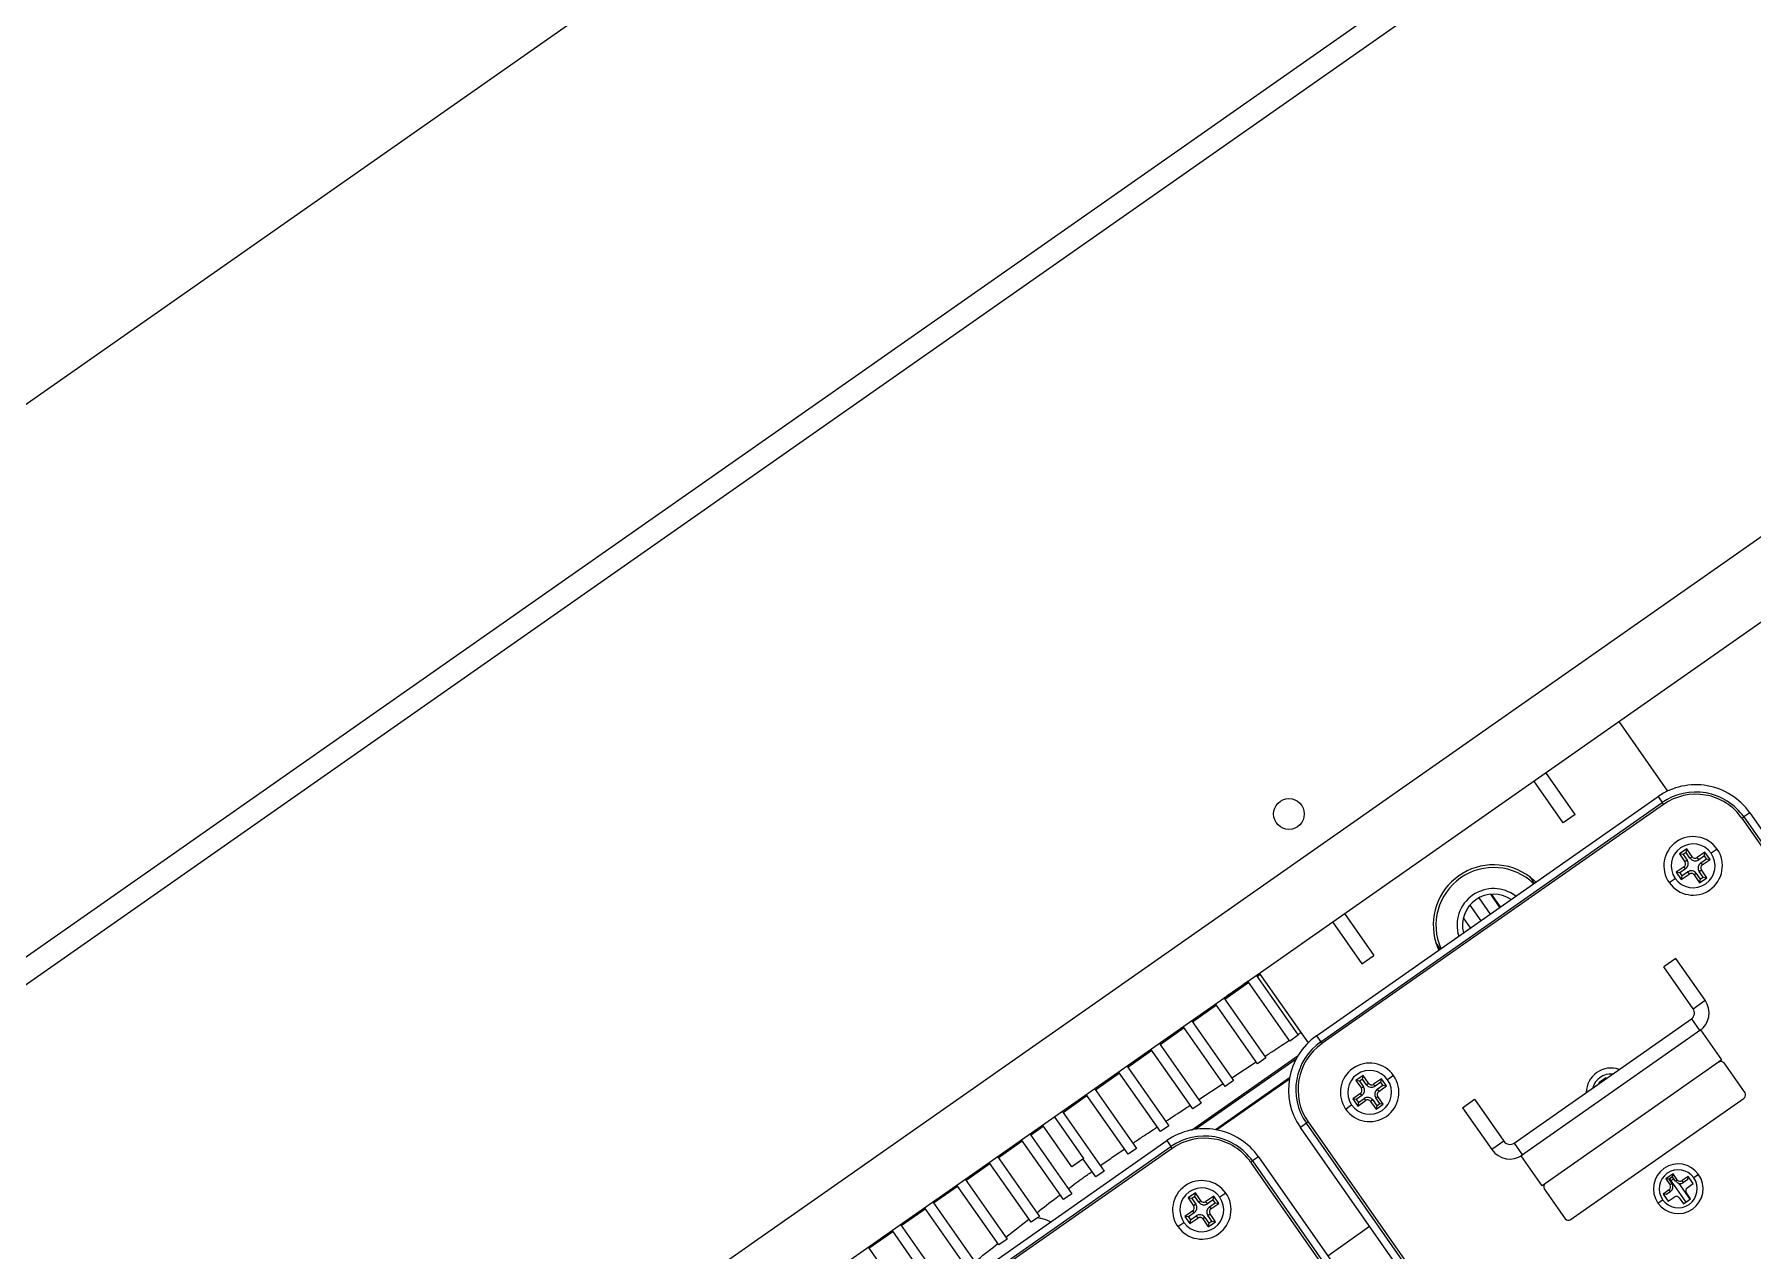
# Model space of a CAD drawing. Header units: millimetres. Extents: x 152904052 to 153933663, y 538271515 to 539240469.
# Drawn here: x 153466333.2 to 153466568.1, y 538579469.5 to 538579635.8 of the extents above; entities that cross this region are included whole.
import ezdxf

# ---------------------------------------------------------------- set-up
doc = ezdxf.new("R2010")
doc.units = ezdxf.units.MM
doc.layers.add('POWR', color=5, linetype='Continuous')

msp = doc.modelspace()

# ---------------------------------------------------------------- linework, layer by layer
at = {"layer": 'POWR', "color": 7}
for p, q in [((153466595.04, 538579769.3), (153465739.84, 538579170.49)), ((153466630.54, 538579718.59), (153465775.35, 538579119.78)), ((153466632.32, 538579716.06), (153465777.12, 538579117.24)), ((153466674.05, 538579640.41), (153466342.3, 538579408.12)), ((153466379.08, 538579422.27), (153466600.25, 538579577.14)), ((153466549.83, 538579541.83), (153466556.5, 538579532.31)), ((153466543.85, 538579529.1), (153466539.84, 538579534.84)), ((153466542.21, 538579527.96), (153466538.2, 538579533.69)), ((153466508.51, 538579498.86), (153466555.2, 538579531.55)), ((153466509.08, 538579498.04), (153466555.77, 538579530.73)), ((153466555.94, 538579530.49), (153466509.25, 538579497.8)), ((153466555.2, 538579531.55), (153466555.77, 538579530.73)), ((153466555.94, 538579530.49), (153466555.77, 538579530.73)), ((153466543.85, 538579529.1), (153466542.21, 538579527.96)), ((153466566.67, 538579528.6), (153466566.91, 538579528.77)), ((153466596.89, 538579485.43), (153466566.67, 538579528.6)), ((153466567.73, 538579529.34), (153466566.91, 538579528.77)), ((153466566.91, 538579528.77), (153466597.89, 538579484.54)), ((153466567.73, 538579529.34), (153466600.43, 538579482.65)), ((153466559.11, 538579524.4), (153466558.12, 538579523.71)), ((153466558.12, 538579523.71), (153466558.87, 538579522.65)), ((153466558.61, 538579523.63), (153466558.12, 538579523.71)), ((153466559.02, 538579523.91), (153466558.61, 538579523.63)), ((153466558.61, 538579523.63), (153466559.16, 538579522.85)), ((153466559.16, 538579522.85), (153466558.87, 538579522.65)), ((153466559.02, 538579523.91), (153466559.11, 538579524.4)), ((153466559.56, 538579523.14), (153466559.02, 538579523.91)), ((153466559.85, 538579523.34), (153466559.11, 538579524.4)), ((153466559.56, 538579523.14), (153466559.85, 538579523.34)), ((153466561.61, 538579523.96), (153466560.55, 538579523.21)), ((153466560.75, 538579522.93), (153466560.55, 538579523.21)), ((153466561.53, 538579523.47), (153466560.75, 538579522.93)), ((153466561.03, 538579522.52), (153466561.81, 538579523.06)), ((153466561.03, 538579522.52), (153466561.24, 538579522.23)), ((153466561.24, 538579522.23), (153466562.3, 538579522.98)), ((153466561.53, 538579523.47), (153466561.61, 538579523.96)), ((153466561.81, 538579523.06), (153466561.53, 538579523.47)), ((153466562.3, 538579522.98), (153466561.61, 538579523.96)), ((153466561.81, 538579523.06), (153466562.3, 538579522.98)), ((153466563.27, 538579524.39), (153466562.45, 538579523.81)), ((153466556.71, 538579519.8), (153466557.53, 538579520.37)), ((153466558.75, 538579521.95), (153466557.68, 538579521.21)), ((153466557.68, 538579521.21), (153466558.37, 538579520.22)), ((153466558.17, 538579521.12), (153466557.68, 538579521.21)), ((153466558.95, 538579521.67), (153466558.17, 538579521.12)), ((153466558.17, 538579521.12), (153466558.46, 538579520.71)), ((153466558.37, 538579520.22), (153466559.43, 538579520.97)), ((153466558.46, 538579520.71), (153466558.37, 538579520.22)), ((153466558.46, 538579520.71), (153466559.23, 538579521.26)), ((153466558.95, 538579521.67), (153466558.75, 538579521.95)), ((153466559.23, 538579521.26), (153466559.43, 538579520.97)), ((153466560.42, 538579521.05), (153466560.13, 538579520.85)), ((153466560.13, 538579520.85), (153466560.88, 538579519.78)), ((153466560.42, 538579521.05), (153466560.96, 538579520.27)), ((153466560.83, 538579521.33), (153466561.11, 538579521.54)), ((153466561.37, 538579520.56), (153466560.83, 538579521.33)), ((153466560.88, 538579519.78), (153466561.86, 538579520.47)), ((153466560.96, 538579520.27), (153466560.88, 538579519.78)), ((153466560.96, 538579520.27), (153466561.37, 538579520.56)), ((153466561.86, 538579520.47), (153466561.11, 538579521.54)), ((153466561.37, 538579520.56), (153466561.86, 538579520.47)), ((153466533.57, 538579516.41), (153466532.31, 538579518.21)), ((153466533.65, 538579516.47), (153466532.43, 538579518.22)), ((153466512.31, 538579515.56), (153466516.33, 538579509.83)), ((153466529.46, 538579516.71), (153466530.95, 538579514.58)), ((153466530.7, 538579517.72), (153466532.26, 538579515.49)), ((153466510.67, 538579514.42), (153466514.69, 538579508.68)), ((153466529.56, 538579513.6), (153466528.58, 538579514.99)), ((153466525.43, 538579510.71), (153466524.81, 538579511.59)), ((153466514.69, 538579508.68), (153466516.33, 538579509.83)), ((153466557.62, 538579509.44), (153466555.98, 538579508.3)), ((153466561.63, 538579503.71), (153466557.62, 538579509.44)), ((153466495.96, 538579503.87), (153466499.24, 538579506.17)), ((153466504.86, 538579498.14), (153466499.12, 538579506.33)), ((153466500.27, 538579507.13), (153466506.01, 538579498.94)), ((153466500.39, 538579506.97), (153466500.8, 538579507.26)), ((153466500.68, 538579507.42), (153466507.35, 538579497.9)), ((153466559.99, 538579502.56), (153466555.98, 538579508.3)), ((153466495.85, 538579504.04), (153466501.58, 538579495.84)), ((153466559.99, 538579502.56), (153466561.63, 538579503.71)), ((153466491.54, 538579500.77), (153466494.82, 538579503.07)), ((153466500.44, 538579495.04), (153466494.7, 538579503.23)), ((153466487.12, 538579497.68), (153466490.39, 538579499.97)), ((153466496.01, 538579491.94), (153466490.28, 538579500.14)), ((153466491.42, 538579500.94), (153466497.16, 538579492.75)), ((153466505.96, 538579499.01), (153466506.37, 538579499.29)), ((153466535.5, 538579484.19), (153466559.75, 538579501.17)), ((153466561.06, 538579499.65), (153466536.48, 538579482.44)), ((153466559.75, 538579501.17), (153466560.9, 538579499.53)), ((153466563.93, 538579495.55), (153466561.06, 538579499.65)), ((153466482.69, 538579494.58), (153466485.97, 538579496.87)), ((153466491.59, 538579488.85), (153466485.85, 538579497.04)), ((153466487, 538579497.84), (153466492.74, 538579489.65)), ((153466506.01, 538579498.94), (153466504.86, 538579498.14)), ((153466508.51, 538579498.86), (153466509.08, 538579498.04)), ((153466509.25, 538579497.8), (153466509.08, 538579498.04)), ((153466482.58, 538579494.74), (153466488.31, 538579486.55)), ((153466491.4, 538579485.97), (153466505.99, 538579496.18)), ((153466505.7, 538579495.68), (153466491.98, 538579486.07)), ((153466496.92, 538579493.09), (153466500.27, 538579495.28)), ((153466501.58, 538579495.84), (153466500.44, 538579495.04)), ((153466563.93, 538579495.55), (153466539.35, 538579478.34)), ((153466567.08, 538579491.04), (153466564.21, 538579495.14)), ((153466478.27, 538579491.48), (153466481.55, 538579493.78)), ((153466487.17, 538579485.75), (153466481.43, 538579493.94)), ((153466492.4, 538579490.13), (153466495.75, 538579492.32)), ((153466504.81, 538579493.1), (153466494.7, 538579486.02)), ((153466494.84, 538579486), (153466504.79, 538579492.96)), ((153466497.16, 538579492.75), (153466496.01, 538579491.94)), ((153466514.87, 538579493.43), (153466513.89, 538579492.74)), ((153466513.89, 538579492.74), (153466514.63, 538579491.68)), ((153466514.38, 538579492.65), (153466513.89, 538579492.74)), ((153466514.79, 538579492.94), (153466514.38, 538579492.65)), ((153466514.38, 538579492.65), (153466514.92, 538579491.88)), ((153466514.79, 538579492.94), (153466514.87, 538579493.43)), ((153466515.33, 538579492.16), (153466514.79, 538579492.94)), ((153466515.62, 538579492.36), (153466514.87, 538579493.43)), ((153466515.33, 538579492.16), (153466515.62, 538579492.36)), ((153466517.38, 538579492.99), (153466516.31, 538579492.24)), ((153466516.52, 538579491.95), (153466516.31, 538579492.24)), ((153466517.29, 538579492.5), (153466516.52, 538579491.95)), ((153466516.8, 538579491.55), (153466517.58, 538579492.09)), ((153466517, 538579491.26), (153466518.07, 538579492)), ((153466517.29, 538579492.5), (153466517.38, 538579492.99)), ((153466517.58, 538579492.09), (153466517.29, 538579492.5)), ((153466518.07, 538579492), (153466517.38, 538579492.99)), ((153466517.58, 538579492.09), (153466518.07, 538579492)), ((153466519.03, 538579493.41), (153466518.21, 538579492.84)), ((153466548.06, 538579493.11), (153466547.08, 538579492.42)), ((153466547.08, 538579492.42), (153466547.13, 538579492.34)), ((153466548.12, 538579493.02), (153466548.06, 538579493.11)), ((153466473.85, 538579488.39), (153466477.12, 538579490.68)), ((153466482.74, 538579482.65), (153466477.01, 538579490.84)), ((153466478.15, 538579491.65), (153466483.89, 538579483.45)), ((153466492.74, 538579489.65), (153466491.59, 538579488.85)), ((153466514.51, 538579490.98), (153466513.45, 538579490.23)), ((153466513.45, 538579490.23), (153466514.13, 538579489.25)), ((153466513.94, 538579490.15), (153466513.45, 538579490.23)), ((153466514.71, 538579490.69), (153466513.94, 538579490.15)), ((153466513.94, 538579490.15), (153466514.22, 538579489.74)), ((153466514.13, 538579489.25), (153466515.2, 538579490)), ((153466514.22, 538579489.74), (153466514.13, 538579489.25)), ((153466514.22, 538579489.74), (153466515, 538579490.28)), ((153466514.71, 538579490.69), (153466514.51, 538579490.98)), ((153466514.92, 538579491.88), (153466514.63, 538579491.68)), ((153466515, 538579490.28), (153466515.2, 538579490)), ((153466516.18, 538579490.08), (153466515.9, 538579489.87)), ((153466515.9, 538579489.87), (153466516.64, 538579488.81)), ((153466516.18, 538579490.08), (153466516.73, 538579489.3)), ((153466516.59, 538579490.36), (153466516.88, 538579490.56)), ((153466517.14, 538579489.58), (153466516.59, 538579490.36)), ((153466516.73, 538579489.3), (153466517.14, 538579489.58)), ((153466516.8, 538579491.55), (153466517, 538579491.26)), ((153466517.62, 538579489.5), (153466516.88, 538579490.56)), ((153466517.14, 538579489.58), (153466517.62, 538579489.5)), ((153466528.46, 538579489.02), (153466530.09, 538579490.17)), ((153466530.09, 538579490.17), (153466534.11, 538579484.44)), ((153466543.2, 538579473.71), (153466566.96, 538579490.35)), ((153466476.68, 538579482.07), (153466472.67, 538579487.8)), ((153466473.73, 538579488.55), (153466479.47, 538579480.36)), ((153466512.48, 538579488.82), (153466513.3, 538579489.4)), ((153466516.64, 538579488.81), (153466517.62, 538579489.5)), ((153466516.73, 538579489.3), (153466516.64, 538579488.81)), ((153466528.46, 538579489.02), (153466532.47, 538579483.29)), ((153466469.31, 538579485.45), (153466475.04, 538579477.26)), ((153466469.42, 538579485.29), (153466471.14, 538579486.49)), ((153466475.04, 538579480.92), (153466471.03, 538579486.66)), ((153466488.31, 538579486.55), (153466487.17, 538579485.75)), ((153466507.11, 538579486.9), (153466506.3, 538579486.33)), ((153466538.99, 538579439.63), (153466506.3, 538579486.33)), ((153466507.36, 538579487.07), (153466507.11, 538579486.9)), ((153466538.09, 538579442.66), (153466507.11, 538579486.9)), ((153466507.36, 538579487.07), (153466537.58, 538579443.91)), ((153466441.33, 538579451.83), (153466488.03, 538579484.52)), ((153466441.91, 538579451.01), (153466488.6, 538579483.7)), ((153466488.77, 538579483.46), (153466442.08, 538579450.76)), ((153466465, 538579482.19), (153466468.27, 538579484.48)), ((153466473.9, 538579476.46), (153466468.16, 538579484.65)), ((153466483.89, 538579483.45), (153466482.74, 538579482.65)), ((153466488.03, 538579484.52), (153466488.6, 538579483.7)), ((153466488.77, 538579483.46), (153466488.6, 538579483.7)), ((153466534.11, 538579484.44), (153466532.47, 538579483.29)), ((153466535.5, 538579484.19), (153466536.65, 538579482.55)), ((153466460.57, 538579479.09), (153466463.85, 538579481.39)), ((153466469.47, 538579473.36), (153466463.74, 538579481.55)), ((153466464.88, 538579482.35), (153466470.62, 538579474.16)), ((153466476.68, 538579482.07), (153466475.04, 538579480.92)), ((153466478.32, 538579479.55), (153466476.6, 538579482.01)), ((153466479.47, 538579480.36), (153466478.32, 538579479.55)), ((153466499.5, 538579481.56), (153466499.74, 538579481.74)), ((153466529.72, 538579438.4), (153466499.5, 538579481.56)), ((153466500.56, 538579482.31), (153466499.74, 538579481.74)), ((153466499.74, 538579481.74), (153466530.72, 538579437.5)), ((153466500.56, 538579482.31), (153466533.26, 538579435.62)), ((153466539.35, 538579478.34), (153466536.48, 538579482.44)), ((153466456.15, 538579476), (153466459.43, 538579478.29)), ((153466465.05, 538579470.26), (153466459.31, 538579478.45)), ((153466460.46, 538579479.26), (153466466.2, 538579471.07)), ((153466539.64, 538579477.93), (153466542.51, 538579473.84)), ((153466557.24, 538579480), (153466556.25, 538579479.31)), ((153466556.68, 538579479.24), (153466556.25, 538579479.31)), ((153466556.25, 538579479.31), (153466556.83, 538579478.49)), ((153466557.16, 538579479.57), (153466556.68, 538579479.24)), ((153466556.68, 538579479.24), (153466557.08, 538579478.67)), ((153466556.76, 538579479.29), (153466558.99, 538579476.1)), ((153466557.08, 538579478.67), (153466556.83, 538579478.49)), ((153466556.92, 538579479.05), (153466557.33, 538579479.33)), ((153466557.16, 538579479.57), (153466557.24, 538579480)), ((153466557.56, 538579479), (153466557.16, 538579479.57)), ((153466557.81, 538579479.18), (153466557.24, 538579480)), ((153466557.56, 538579479), (153466557.81, 538579479.18)), ((153466558.04, 538579478.68), (153466559.56, 538579476.5)), ((153466559.33, 538579479.63), (153466558.51, 538579479.06)), ((153466558.68, 538579478.81), (153466558.51, 538579479.06)), ((153466559.25, 538579479.2), (153466558.68, 538579478.81)), ((153466559.19, 538579478.07), (153466560.01, 538579478.65)), ((153466559.25, 538579479.2), (153466559.33, 538579479.63)), ((153466560.01, 538579478.65), (153466559.33, 538579479.63)), ((153466560.73, 538579479.89), (153466560.08, 538579479.43)), ((153466456.04, 538579476.16), (153466461.77, 538579467.97)), ((153466475.04, 538579477.26), (153466473.9, 538579476.46)), ((153466491.94, 538579477.37), (153466490.95, 538579476.68)), ((153466490.95, 538579476.68), (153466491.7, 538579475.62)), ((153466491.44, 538579476.59), (153466490.95, 538579476.68)), ((153466491.85, 538579476.88), (153466491.44, 538579476.59)), ((153466491.44, 538579476.59), (153466491.99, 538579475.82)), ((153466491.99, 538579475.82), (153466491.7, 538579475.62)), ((153466491.85, 538579476.88), (153466491.94, 538579477.37)), ((153466492.39, 538579476.1), (153466491.85, 538579476.88)), ((153466492.68, 538579476.3), (153466491.94, 538579477.37)), ((153466492.39, 538579476.1), (153466492.68, 538579476.3)), ((153466494.44, 538579476.93), (153466493.38, 538579476.18)), ((153466493.58, 538579475.89), (153466493.38, 538579476.18)), ((153466494.36, 538579476.44), (153466493.58, 538579475.89)), ((153466493.86, 538579475.49), (153466494.64, 538579476.03)), ((153466494.07, 538579475.2), (153466495.13, 538579475.94)), ((153466494.36, 538579476.44), (153466494.44, 538579476.93)), ((153466494.64, 538579476.03), (153466494.36, 538579476.44)), ((153466495.13, 538579475.94), (153466494.44, 538579476.93)), ((153466494.64, 538579476.03), (153466495.13, 538579475.94)), ((153466496.1, 538579477.35), (153466495.28, 538579476.78)), ((153466555.16, 538579475.99), (153466555.82, 538579476.44)), ((153466556.7, 538579477.8), (153466555.88, 538579477.22)), ((153466555.88, 538579477.22), (153466556.57, 538579476.24)), ((153466556.31, 538579477.15), (153466555.88, 538579477.22)), ((153466556.88, 538579477.54), (153466556.31, 538579477.15)), ((153466556.57, 538579476.24), (153466557.39, 538579476.81)), ((153466556.88, 538579477.54), (153466556.7, 538579477.8)), ((153466558.09, 538579476.69), (153466558.66, 538579475.87)), ((153466558.66, 538579475.87), (153466559.64, 538579476.56)), ((153466559.64, 538579476.56), (153466559.07, 538579477.38)), ((153466451.73, 538579472.9), (153466455, 538579475.19)), ((153466460.63, 538579467.17), (153466454.89, 538579475.36)), ((153466466.02, 538579471.31), (153466469.16, 538579473.8)), ((153466470.62, 538579474.16), (153466469.47, 538579473.36)), ((153466489.54, 538579472.76), (153466490.36, 538579473.34)), ((153466491.58, 538579474.92), (153466490.51, 538579474.17)), ((153466491, 538579474.09), (153466490.51, 538579474.17)), ((153466490.51, 538579474.17), (153466491.2, 538579473.19)), ((153466491.78, 538579474.63), (153466491, 538579474.09)), ((153466491, 538579474.09), (153466491.28, 538579473.68)), ((153466491.2, 538579473.19), (153466492.26, 538579473.94)), ((153466491.28, 538579473.68), (153466491.2, 538579473.19)), ((153466491.28, 538579473.68), (153466492.06, 538579474.22)), ((153466491.78, 538579474.63), (153466491.58, 538579474.92)), ((153466492.06, 538579474.22), (153466492.26, 538579473.94)), ((153466493.25, 538579474.02), (153466492.96, 538579473.81)), ((153466492.96, 538579473.81), (153466493.71, 538579472.75)), ((153466493.25, 538579474.02), (153466493.79, 538579473.24)), ((153466493.66, 538579474.3), (153466493.94, 538579474.5)), ((153466494.2, 538579473.52), (153466493.66, 538579474.3)), ((153466493.71, 538579472.75), (153466494.69, 538579473.44)), ((153466493.79, 538579473.24), (153466493.71, 538579472.75)), ((153466493.79, 538579473.24), (153466494.2, 538579473.52)), ((153466493.86, 538579475.49), (153466494.07, 538579475.2)), ((153466494.69, 538579473.44), (153466493.94, 538579474.5)), ((153466494.2, 538579473.52), (153466494.69, 538579473.44)), ((153466447.3, 538579469.8), (153466450.58, 538579472.1)), ((153466456.2, 538579464.07), (153466450.47, 538579472.26)), ((153466451.61, 538579473.06), (153466457.35, 538579464.87)), ((153466466.2, 538579471.07), (153466465.05, 538579470.26)), ((153466510.03, 538579468.79), (153466515.76, 538579472.81)), ((153466447.19, 538579469.97), (153466452.93, 538579461.77))]:
    msp.add_line(p, q, dxfattribs=at)
at = {"layer": 'POWR', "color": 7, "flags": 128}
for points in [[(153466537.65, 538579520.58), (153466538.16, 538579520.17), (153466538.5, 538579519.86)], [(153466524.81, 538579511.59), (153466525.03, 538579510.97), (153466525.21, 538579510.55)]]:
    msp.add_lwpolyline(points, dxfattribs=at)
at = {"layer": 'POWR', "color": 7}
msp.add_circle((153466504.73, 538579529.18), 2.1, dxfattribs=at)
for centre, radius, start, end in [((153466560.36, 538579524.18), 9, 35, 125), ((153466560.36, 538579524.18), 8, 35, 125), ((153466560.36, 538579524.18), 7.7, 35, 125), ((153466559.99, 538579522.09), 4, 35, 215), ((153466559.99, 538579522.09), 3, 35, 215), ((153466559.99, 538579522.09), 4, 215, 35), ((153466559.99, 538579522.09), 3, 215, 35), ((153466558.46, 538579522.36), 0.5, 305, 35), ((153466558.46, 538579522.36), 0.851, 305, 35), ((153466560.26, 538579523.62), 0.851, 215, 305), ((153466560.26, 538579523.62), 0.5, 215, 305), ((153466561.52, 538579521.82), 0.851, 125, 215), ((153466532.71, 538579513.98), 8.25, 53.1949, 196.8051), ((153466532.71, 538579513.98), 7.88, 45.9806, 204.0194), ((153466559.72, 538579520.56), 0.851, 35, 125), ((153466559.72, 538579520.56), 0.5, 35, 125), ((153466561.52, 538579521.82), 0.5, 125, 215), ((153466532.71, 538579513.98), 5, 52.4576, 197.5424), ((153466532.71, 538579513.98), 4.25, 55.6673, 194.3327), ((153466559.17, 538579501.99), 3, 305, 35), ((153466559.17, 538579501.99), 1, 305, 35), ((153466513.67, 538579491.49), 9, 125, 215), ((153466513.67, 538579491.49), 8, 125, 215), ((153466513.67, 538579491.49), 7.7, 125, 215), ((153466515.76, 538579491.12), 4, 35, 215), ((153466548.77, 538579491.04), 3.4, 71.0319, 178.9681), ((153466563.8, 538579494.85), 0.5, 35, 125), ((153466515.76, 538579491.12), 4, 215, 35), ((153466515.76, 538579491.12), 3, 35, 215), ((153466515.76, 538579491.12), 3, 215, 35), ((153466516.03, 538579492.65), 0.851, 215, 305), ((153466516.03, 538579492.65), 0.5, 215, 305), ((153466548.77, 538579491.04), 2.6, 85.2849, 164.7151), ((153466514.22, 538579491.39), 0.5, 305, 35), ((153466514.22, 538579491.39), 0.851, 305, 35), ((153466515.49, 538579489.59), 0.851, 35, 125), ((153466515.49, 538579489.59), 0.5, 35, 125), ((153466517.29, 538579490.85), 0.851, 125, 215), ((153466517.29, 538579490.85), 0.5, 125, 215), ((153466566.67, 538579490.76), 0.5, 305, 35), ((153466493.19, 538579477.15), 9, 35, 125), ((153466493.19, 538579477.15), 8, 35, 125), ((153466493.19, 538579477.15), 7.7, 35, 125), ((153466534.93, 538579485.01), 3, 215, 305), ((153466534.93, 538579485.01), 1, 215, 305), ((153466557.95, 538579477.94), 3.4, 35, 215), ((153466557.95, 538579477.94), 2.6, 35, 215), ((153466492.82, 538579475.06), 4, 35, 215), ((153466492.82, 538579475.06), 3, 35, 215), ((153466540.05, 538579478.22), 0.5, 125, 215), ((153466557.95, 538579477.94), 3.4, 215, 35), ((153466557.95, 538579477.94), 2.6, 215, 35), ((153466556.42, 538579478.21), 0.5, 305, 35), ((153466556.42, 538579478.21), 0.807, 305, 35), ((153466558.22, 538579479.47), 0.807, 215, 305), ((153466558.22, 538579479.47), 0.5, 215, 305), ((153466559.48, 538579477.67), 0.5, 125, 215), ((153466492.82, 538579475.06), 4, 215, 35), ((153466492.82, 538579475.06), 3, 215, 35), ((153466491.29, 538579475.33), 0.5, 305, 35), ((153466491.29, 538579475.33), 0.851, 305, 35), ((153466493.09, 538579476.59), 0.851, 215, 305), ((153466493.09, 538579476.59), 0.5, 215, 305), ((153466557.68, 538579476.4), 0.5, 35, 125), ((153466492.55, 538579473.53), 0.851, 35, 125), ((153466492.55, 538579473.53), 0.5, 35, 125), ((153466494.35, 538579474.79), 0.851, 125, 215), ((153466494.35, 538579474.79), 0.5, 125, 215), ((153466542.92, 538579474.12), 0.5, 215, 305)]:
    msp.add_arc(centre, radius, start, end, dxfattribs=at)
for points, knots in [([(153466537.65, 538579520.58), (153466537.83, 538579520.33), (153466538.03, 538579520.04), (153466538.24, 538579519.74), (153466538.27, 538579519.7)], [0, 0, 0, 0, 0.864038, 1, 1, 1, 1]), ([(153466499.14, 538579506.31), (153466498.85, 538579506.1), (153466498.2, 538579505.63), (153466497.3, 538579505), (153466496.61, 538579504.53), (153466496.28, 538579504.31), (153466496.18, 538579504.24), (153466496.15, 538579504.22), (153466496.13, 538579504.21)], [0, 0, 0, 0, 0.2861049, 0.6610361, 0.8990047, 0.9666265, 0.9875945, 1, 1, 1, 1]), ([(153466496.13, 538579504.21), (153466496.06, 538579504.14), (153466495.97, 538579504.07), (153466495.87, 538579504.02), (153466495.87, 538579504.01), (153466495.86, 538579504.01)], [0, 0, 0, 0, 0.905989, 0.983144, 1, 1, 1, 1]), ([(153466501.44, 538579496.05), (153466501.86, 538579496.32), (153466502.97, 538579497.05), (153466504.09, 538579497.78), (153466504.79, 538579498.24)], [0, 0, 0, 0, 0.373568, 1, 1, 1, 1]), ([(153466487.89, 538579487.16), (153466488.76, 538579487.74), (153466489.86, 538579488.47), (153466491, 538579489.22), (153466491.23, 538579489.36)], [0, 0, 0, 0, 0.79895, 1, 1, 1, 1]), ([(153466483.4, 538579484.16), (153466483.84, 538579484.46), (153466484.91, 538579485.2), (153466486.05, 538579485.94), (153466486.72, 538579486.39)], [0, 0, 0, 0, 0.408579, 1, 1, 1, 1]), ([(153466478.95, 538579481.1), (153466479.48, 538579481.48), (153466480.54, 538579482.23), (153466481.67, 538579483), (153466482.24, 538579483.37)], [0, 0, 0, 0, 0.503739, 1, 1, 1, 1]), ([(153466474.57, 538579477.94), (153466475.23, 538579478.44), (153466476.26, 538579479.22), (153466477.4, 538579480.01), (153466477.8, 538579480.29)], [0, 0, 0, 0, 0.641128, 1, 1, 1, 1]), ([(153466470.27, 538579474.67), (153466471.14, 538579475.36), (153466472.16, 538579476.16), (153466473.28, 538579476.99), (153466473.44, 538579477.11)], [0, 0, 0, 0, 0.858615, 1, 1, 1, 1]), ([(153466472.16, 538579473.41), (153466471.8, 538579473.56), (153466471.2, 538579473.8), (153466470.58, 538579473.92), (153466470.33, 538579473.96)], [0, 0, 0, 0, 0.612819, 1, 1, 1, 1]), ([(153466459.12, 538579465.89), (153466460.03, 538579466.59), (153466461.85, 538579468.01), (153466463.78, 538579469.53), (153466464.85, 538579470.38), (153466464.92, 538579470.44)], [0, 0, 0, 0, 0.482279, 0.964558, 1, 1, 1, 1])]:
    msp.add_open_spline(points, degree=3, knots=knots, dxfattribs=at)

doc.saveas('drawing.dxf')
